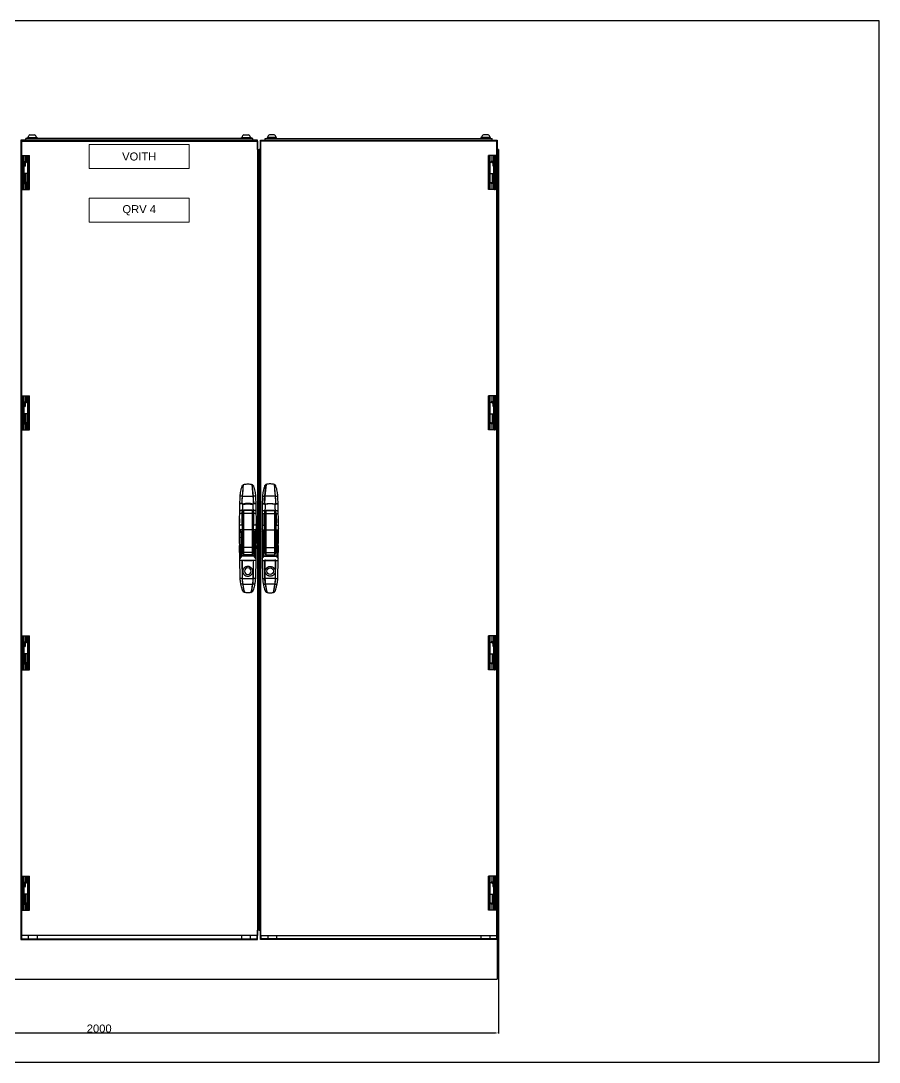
# Model space of a CAD drawing. Header units: millimetres. Extents: x 46611 to 59290, y 36233 to 38835.
# Drawn here: x 57144 to 59290, y 36233 to 38835 of the extents above; entities that cross this region are included whole.
import ezdxf

# ---------------------------------------------------------------- set-up
doc = ezdxf.new("R2010")
doc.units = ezdxf.units.MM
doc.layers.add('! NO PLOT !', color=7, linetype='Continuous', true_color=0xff75dd, plot=False)
doc.layers.add('000-PI-ORMAR', color=2, linetype='Continuous')
doc.layers.add('SI-ORMAR-Tekst', color=7, linetype='Continuous', lineweight=5)
doc.styles.get("Standard").update_dxf_attribs({"font": 'arial.ttf'})
doc.dimstyles.new('ISO-25-lb', dxfattribs={"dimtxt": 8, "dimasz": 8, "dimexe": 1.25, "dimexo": 0.625, "dimtad": 1, "dimtxsty": 'Standard', "dimcen": 5, "dimadec": 0, "dimazin": 0, "dimtfac": 1, "dimtmove": 0, "dimatfit": 3, "dimfxl": 1, "dimarcsym": 0})

# ---------------------------------------------------------------- blocks, each defined once
blk = doc.blocks.new('*U89')
at = {"layer": '000-PI-ORMAR'}
for p, q in [((-13.4, 105.2), (-10.6, 134.6)), ((-10.5, 134.6), (-10.9, 134.5)), ((10.9, 134.5), (10.5, 134.6)), ((13.4, 105.2), (10.6, 134.6)), ((-19.1, 105.2), (-13.4, 105.2)), ((13.2, 105.2), (-13.2, 105.2)), ((13.4, 105.2), (19.1, 105.2)), ((-19.7, 86.2), (-20.5, 27.7)), ((-19.7, 86.2), (-20.1, 61)), ((-19.3, 101.3), (-19.7, 86.2)), ((-19.7, 87), (-14.2, 87)), ((-19.7, 86.2), (-12.5, 86.2)), ((-14.1, 86.2), (-14.2, 87)), ((-14, 85.3), (-14.1, 86.2)), ((-12.5, 86.2), (-13.4, 60.3)), ((-11.2, 85.1), (-12.5, 86.2)), ((12.5, 86.2), (11.2, 85.1)), ((12, 85.8), (14, 85.3)), ((12.5, 86.2), (19.7, 86.2)), ((13.4, 60.3), (12.5, 86.2)), ((14, 85.3), (14.1, 86.2)), ((14.1, 86.2), (14.2, 87)), ((14.2, 87), (19.7, 87)), ((19.7, 86.2), (19.3, 101.3)), ((20.5, 27.7), (19.7, 86.2)), ((20.1, 60.6), (19.7, 86.2)), ((-20.1, 61.9), (-17.3, 61.9)), ((-20.1, 61.8), (-14.7, 61.8)), ((-20, 69.3), (-12.7, 69.3)), ((-20, 69), (-17.3, 69)), ((-17.3, 69.3), (17.3, 69.3)), ((-17.3, 61.8), (17.3, 61.8)), ((-15, 32.8), (-13.4, 60.3)), ((-13.3, -35.1), (-14.7, 61.8)), ((-12.7, 69.3), (-12.6, 69.3)), ((-12.6, 69.3), (-12.6, -39.1)), ((-10.7, 70.5), (-10.7, -41)), ((-10.7, 70.5), (10.7, 70.5)), ((10.7, 70.5), (10.7, -41)), ((12.6, 69.3), (12.6, -39.1)), ((12.6, 69.3), (12.7, 69.3)), ((12.7, 69.3), (20, 69.3)), ((14.7, 61.8), (13.3, -35.1)), ((13.4, 60.3), (15, 32.8)), ((14.7, 61.8), (20.1, 61.8)), ((17.3, 69), (20, 69)), ((17.3, 61.9), (20.1, 61.9)), ((-20.4, 35.9), (-20.5, 27.7)), ((-20.5, 32.8), (-15, 32.8)), ((-20.5, 27.7), (-20.1, -55.1)), ((15, 32.8), (20.5, 32.8)), ((20.1, -55.1), (20.5, 27.7)), ((20.5, 27.7), (20.3, 48.5)), ((-17.2, 17.8), (-20.5, 23.4)), ((-17.2, 14.2), (-20.5, 17)), ((-17.2, 2.5), (-20.5, 2.6)), ((-19.8, 21.4), (19.8, 21.4)), ((-17.2, 17.8), (-17.2, -47.4)), ((-16.2, 2.4), (-16.5, 15.5)), ((-16.5, 15.5), (-16.5, -46.1)), ((-16.4, 10.5), (-16.5, 13)), ((-16.2, 2.4), (-16.5, 2.5)), ((-16.2, -35.1), (-16.2, 2.4)), ((16.5, 15.5), (16.2, 2.4)), ((16.5, 2.5), (16.2, 2.4)), ((16.2, 2.4), (16.2, -35.1)), ((16.5, 13), (16.4, 10.5)), ((16.5, 15.5), (16.5, -46.1)), ((20.5, 23.4), (17.2, 17.8)), ((17.2, 17.8), (17.2, -47.4)), ((20.5, 17), (17.2, 14.2)), ((20.5, 2.6), (17.2, 2.5)), ((-20.5, -18.2), (-20.4, -35.1)), ((-20.5, -22.5), (20.5, -22.5)), ((-11.5, -22.7), (-11.5, -29.5)), ((20.4, -35.1), (20.5, -18.2)), ((-20.4, -35.1), (-13.3, -35.1)), ((-20.2, -44.2), (-20.1, -55.1)), ((-20.2, -44.2), (20.2, -44.2)), ((-20.2, -50.4), (-17.2, -47.4)), ((-16.5, -46.1), (-16.4, -43.8)), ((-16.4, -43.8), (16.4, -43.8)), ((-16.2, -35.1), (16.2, -35.1)), ((-10.7, -41), (10.7, -41)), ((13.3, -35.1), (20.4, -35.1)), ((16.4, -43.8), (16.5, -46.1)), ((17.2, -47.4), (20.2, -50.4)), ((20.1, -55.1), (20.2, -44.2)), ((-20.1, -55.1), (20.1, -55.1)), ((-20.1, -55.1), (-19.2, -96.1)), ((-20.1, -55.7), (-14, -55.7)), ((-14, -55.7), (-13.9, -55.1)), ((-13.4, -100.7), (-14, -55.7)), ((-13.9, -55.1), (-13.7, -54.4)), ((13.4, -100.7), (14, -55.7)), ((13.9, -55.1), (13.7, -54.4)), ((14, -55.7), (13.9, -55.1)), ((14, -55.7), (20.1, -55.7)), ((19.2, -96.1), (20.1, -55.1)), ((-19, -100.7), (-13.4, -100.7)), ((13.1, -100.7), (-13.1, -100.7)), ((13.4, -100.7), (19, -100.7)), ((-17.1, -114.8), (-12, -114.8)), ((11.7, -114.8), (-11.7, -114.8)), ((12, -114.8), (17.1, -114.8)), ((-9.7, -134.8), (-8, -135.2)), ((-7.8, -135.2), (-8, -135.2)), ((7.8, -135.2), (8, -135.2)), ((8, -135.2), (9.7, -134.8))]:
    blk.add_line(p, q, dxfattribs=at)
for points in [[(-14.4, 130.2), (-15.3, 127.2), (-16.1, 124.2), (-16.9, 121.1), (-17.5, 118), (-18.1, 114.8), (-18.5, 111.7), (-18.9, 108.5), (-19.1, 105.2)], [(-10.9, 134.5), (-11.6, 133.9), (-12.2, 133.2), (-12.8, 132.5), (-13.4, 131.8), (-13.9, 131), (-14.4, 130.2)], [(10.5, 134.6), (8.3, 135.2), (6.2, 135.5), (4, 135.8), (1.7, 136), (-0.5, 136), (-2.8, 135.9), (-4.7, 135.7), (-6.7, 135.5), (-8.6, 135.1), (-10.5, 134.6)], [(14.4, 130.2), (13.7, 131.4), (12.9, 132.5), (12.3, 133.2), (11.6, 133.9), (10.9, 134.5)], [(19.1, 105.2), (18.9, 108.4), (18.5, 111.6), (18.1, 114.7), (17.5, 117.9), (16.9, 121), (16.2, 124.1), (15.3, 127.2), (14.4, 130.2)], [(-19.1, 105.2), (-19.2, 104.3), (-19.2, 103.3), (-19.3, 102.3), (-19.3, 101.3)], [(-14.2, 87), (-14.2, 90.3), (-14.2, 93.5), (-14, 96.6), (-13.9, 99.7), (-13.6, 102.7), (-13.4, 105.2)], [(14.2, 87), (14.2, 90.3), (14.2, 93.5), (14, 96.6), (13.9, 99.7), (13.6, 102.7), (13.4, 105.2)], [(19.3, 101.3), (19.3, 102.3), (19.2, 103.3), (19.2, 104.3), (19.1, 105.2)], [(-14, 85.3), (-12.2, 85.8), (-12, 85.8)], [(-12, 85.8), (-10.3, 86.1), (-8.4, 86.4), (-6.5, 86.7), (-4.5, 86.9), (-2.5, 87), (-0.5, 87), (1.5, 87), (3.6, 86.9), (5.7, 86.8), (7.8, 86.5), (9.9, 86.2), (12, 85.8), (12, 85.8)], [(11.2, 85.1), (8.8, 85.5), (6.3, 85.8), (3.8, 86), (1.3, 86.1), (-0.8, 86.1), (-2.8, 86), (-4.9, 85.9), (-7, 85.7), (-9.1, 85.4), (-11.2, 85.1)], [(-12.7, 69.3), (-13.2, 68.4), (-13.6, 67.5), (-14, 66.6), (-14.3, 65.6), (-14.5, 64.6), (-14.6, 63.5), (-14.7, 62.5), (-14.7, 61.8)], [(-12.6, 69.3), (-12.5, 69.5), (-12.3, 69.7), (-12.2, 69.9), (-12, 70), (-11.8, 70.2), (-11.6, 70.3), (-11.4, 70.4), (-11.2, 70.4), (-11, 70.5), (-10.7, 70.5)], [(10.7, 70.5), (11, 70.5), (11.2, 70.4), (11.4, 70.4), (11.6, 70.3), (11.8, 70.2), (12, 70), (12.2, 69.9), (12.3, 69.7), (12.5, 69.5), (12.6, 69.3)], [(14.7, 61.8), (14.7, 62.9), (14.6, 63.9), (14.4, 65), (14.1, 66), (13.8, 66.9), (13.4, 67.9), (13, 68.8), (12.7, 69.3)], [(-16.5, 15.5), (-16.5, 15.9), (-16.6, 16.3), (-16.7, 16.6), (-16.8, 17), (-16.9, 17.3), (-17.1, 17.6), (-17.2, 17.8)], [(17.2, 17.8), (17, 17.5), (16.9, 17.2), (16.7, 16.8), (16.6, 16.5), (16.6, 16.1), (16.5, 15.8), (16.5, 15.5)], [(-17.2, -47.4), (-17, -47.3), (-16.9, -47.1), (-16.7, -46.9), (-16.6, -46.7), (-16.6, -46.5), (-16.5, -46.3), (-16.5, -46.1)], [(-16.4, -43.8), (-16.4, -43.1), (-16.3, -42.4), (-16.3, -41.6), (-16.3, -40.7), (-16.3, -39.9), (-16.3, -38.9), (-16.3, -38), (-16.2, -37), (-16.2, -36), (-16.2, -35.1)], [(-13.3, -35.1), (-13.2, -36.2), (-13.1, -37.2), (-12.9, -38.2), (-12.6, -39.1)], [(-12.6, -39.1), (-12.4, -39.6), (-12.1, -40.1), (-12, -40.4), (-11.8, -40.6), (-11.5, -40.7), (-11.3, -40.9), (-11, -40.9), (-10.8, -41), (-10.7, -41)], [(10.7, -41), (11, -40.9), (11.2, -40.9), (11.4, -40.8), (11.6, -40.7), (11.8, -40.5), (12, -40.3), (12.3, -39.8), (12.6, -39.3), (12.6, -39.1)], [(12.6, -39.1), (12.9, -38.1), (13.1, -37.1), (13.2, -36), (13.3, -35.1)], [(16.2, -35.1), (16.2, -36.1), (16.2, -37.1), (16.3, -38.1), (16.3, -39), (16.3, -39.9), (16.3, -40.8), (16.3, -41.7), (16.3, -42.5), (16.4, -43.2), (16.4, -43.8)], [(16.5, -46.1), (16.5, -46.3), (16.6, -46.5), (16.7, -46.8), (16.8, -47), (16.9, -47.1), (17.1, -47.3), (17.2, -47.4)], [(-9.6, -55.1), (-9.9, -55), (-11.8, -54.7), (-13.7, -54.4)], [(8.9, -73.9), (9.6, -74.6), (10.3, -75.5), (10.9, -76.3), (11.4, -77.3), (11.9, -78.2), (12.2, -79.2), (12.5, -80.2), (12.6, -81.3), (12.7, -82.3), (12.6, -83.3), (12.5, -84.2), (12.3, -85.2), (12.1, -86.1), (11.7, -87), (11.3, -87.9), (10.9, -88.7), (10.3, -89.5), (9.7, -90.3), (9, -91), (8.3, -91.6), (7.5, -92.2), (6.6, -92.8), (5.7, -93.3), (4.8, -93.7), (3.7, -94), (2.7, -94.3), (1.6, -94.5), (0.5, -94.5), (-0.6, -94.5), (-1.7, -94.4), (-2.8, -94.3), (-3.8, -94), (-4.9, -93.6), (-5.9, -93.2), (-6.9, -92.6), (-7.8, -92), (-8.6, -91.3), (-9.4, -90.6), (-10.1, -89.7), (-10.8, -88.9), (-11.3, -88), (-11.7, -87), (-12.1, -86.1), (-12.4, -85.1), (-12.6, -84.1), (-12.7, -83.1), (-12.7, -82.1), (-12.6, -81.2), (-12.5, -80.2), (-12.2, -79.3), (-11.9, -78.4), (-11.6, -77.5), (-11.1, -76.7), (-10.6, -75.9), (-10, -75.1), (-9.4, -74.3), (-8.6, -73.6), (-7.8, -73), (-7, -72.4), (-6.1, -71.9), (-5.1, -71.4), (-4.1, -71), (-3.1, -70.7), (-2, -70.5), (-0.9, -70.4), (0.1, -70.4), (1.2, -70.4), (2.3, -70.6), (3.3, -70.8), (4.4, -71.1), (5.4, -71.5), (6.3, -72), (7.2, -72.5), (8.1, -73.2), (8.9, -73.9)], [(9.6, -55.1), (7.8, -55.3), (5.8, -55.5), (3.8, -55.6), (1.7, -55.7), (-0.4, -55.7), (-2.4, -55.6), (-4.3, -55.6), (-6.2, -55.4), (-8.1, -55.2), (-9.6, -55.1)], [(13.7, -54.4), (11.7, -54.8), (9.8, -55), (9.6, -55.1)], [(-19.2, -96.1), (-19.1, -98.4), (-19, -100.7)], [(-19, -100.7), (-18.8, -102.4), (-18.7, -104.2), (-18.5, -105.9), (-18.3, -107.6), (-18.1, -109.2), (-17.8, -110.9), (-17.6, -111.9), (-17.5, -112.9), (-17.3, -113.9), (-17.1, -114.8)], [(-12, -114.8), (-12.4, -112.5), (-12.7, -110.1), (-13, -107.5), (-13.2, -104.8), (-13.4, -102.1), (-13.4, -100.7)], [(12, -114.8), (12.4, -112.5), (12.7, -110.1), (13, -107.5), (13.2, -104.8), (13.4, -102.1), (13.4, -100.7)], [(17.1, -114.8), (17.4, -113.4), (17.6, -111.9), (17.9, -110.4), (18.1, -108.7), (18.4, -107), (18.6, -105.3), (18.7, -104.2), (18.8, -103), (18.9, -101.8), (19, -100.7)], [(19, -100.7), (19.1, -98.4), (19.2, -96.1)], [(-17.1, -114.8), (-16.5, -117.9), (-15.7, -120.9), (-14.9, -123.8), (-14.1, -126.7), (-13.1, -129.6), (-12.1, -132.3)], [(-8, -135.2), (-10.5, -123.5), (-12, -114.8)], [(8, -135.2), (10.5, -123.5), (12, -114.8)], [(12.1, -132.3), (13.1, -129.6), (14.1, -126.8), (14.9, -123.9), (15.7, -120.9), (16.5, -117.9), (17.1, -114.8)], [(-12.1, -132.3), (-11.6, -133), (-11, -133.6), (-10.4, -134.2), (-9.7, -134.8)], [(-7.8, -135.2), (-5.9, -135.6), (-4.1, -135.8), (-2.2, -135.9), (-0.2, -136), (1.7, -136), (3.7, -135.8), (5.8, -135.6), (7.8, -135.2)], [(9.7, -134.8), (10.4, -134.2), (11, -133.6), (11.6, -133), (12.1, -132.3)]]:
    blk.add_lwpolyline(points, dxfattribs=at)
blk.add_circle((0, -82.1), 8.15, dxfattribs=at)
for centre, major_axis, ratio, start_param, end_param in [((73, -135.2), (0, 546.8), 0.175521, 1.054802, 1.115623), ((-73, -135.2), (0, 546.8), 0.175521, -1.115623, -1.054802), ((-7.5, 87.2), (0, 37), 0.175521, 1.061397, 1.596486), ((7.5, 87.2), (0, 37), 0.175521, 4.6867, 5.221788), ((-7.5, 87.2), (0, 37), 0.175521, -4.6867, -4.66155), ((7.5, 87.2), (0, 37), 0.175521, 4.66155, 4.6867), ((-19.5, 12.8), (-3, 0), 0.71325, 3.261467, 3.839724), ((-19.5, 2.5), (-3, 0), 0.017452, 3.261467, 3.839724), ((19.5, 12.8), (-3, 0), 0.71325, 5.585054, 6.163311), ((19.5, 2.5), (-3, 0), 0.017452, -0.698132, -0.119874), ((137.5, -39.6), (0, 669.9), 0.225671, -4.689366, -4.621155), ((-137.5, -39.6), (0, 669.9), 0.225671, 4.621155, 4.689366), ((-5.9, -95.4), (0, 32.4), 0.225671, 1.735147, 2.215471), ((5.9, -95.4), (0, 32.4), 0.225671, 4.067714, 4.548039), ((21.2, -9.1), (0, 180.2), 0.225671, -4.085045, -3.936826), ((-21.2, -9.1), (0, 180.2), 0.225671, 3.936826, 4.085045)]:
    blk.add_ellipse(centre, major_axis=major_axis, ratio=ratio, start_param=start_param, end_param=end_param, dxfattribs=at)
blk = doc.blocks.new('A$C34f25ed7')
at = {"layer": '000-PI-ORMAR'}
blk.add_blockref('*U89', (-4, -1008.4), dxfattribs=at)
blk = doc.blocks.new('*D198')
at = {"color": 0, "linetype": 'Continuous', "lineweight": -2, "ltscale": 0.25, "transparency": 16777216}
for p, q in [((56341.5, 36562.4), (56341.5, 36305.2)), ((58338.5, 36562.4), (58338.5, 36305.2)), ((56349.5, 36306.4), (58330.5, 36306.4))]:
    blk.add_line(p, q, dxfattribs=at)
at = {"color": 0, "ltscale": 0.25, "transparency": 16777216}
for points in [[(56349.5, 36307.8), (56349.5, 36305.1), (56341.5, 36306.4)], [(58330.5, 36307.8), (58330.5, 36305.1), (58338.5, 36306.4)]]:
    blk.add_solid(points, dxfattribs=at)
at = {"layer": 'Defpoints', "color": 0, "ltscale": 0.25, "transparency": 16777216}
for p in [(56341.5, 36563), (58338.5, 36563), (58338.5, 36306.4)]:
    blk.add_point(p, dxfattribs=at)
at = {"color": 0, "ltscale": 0.25, "transparency": 16777216, "insert": (57340, 36317.3), "char_height": 20, "attachment_point": 5}
blk.add_mtext('2000', dxfattribs=at)

msp = doc.modelspace()

# ---------------------------------------------------------------- linework, layer by layer
at = {"layer": '! NO PLOT !'}
for p, q in [((57146.577, 38483.528), (57146.577, 38498.528)), ((57146.577, 38498.528), (57166.019, 38498.528)), ((57146.577, 38483.528), (57159.341, 38483.528)), ((57147.027, 38481.028), (57147.027, 38483.528)), ((57157.227, 38481.028), (57147.027, 38481.028)), ((57148.42, 38485.028), (57152.655, 38485.028)), ((57148.42, 38427.028), (57148.42, 38485.028)), ((57148.502, 38490.028), (57148.502, 38496.528)), ((57149.149, 38496.528), (57148.502, 38496.528)), ((57148.502, 38490.028), (57152.655, 38490.028)), ((57148.855, 38427.028), (57148.855, 38485.028)), ((57149.144, 38422.028), (57149.144, 38490.028)), ((57149.149, 38415.528), (57149.149, 38496.528)), ((57149.177, 38473.539), (57149.177, 38481.028)), ((57149.573, 38427.028), (57149.573, 38485.028)), ((57151.908, 38413.528), (57151.908, 38498.528)), ((57152.127, 38483.528), (57152.127, 38498.528)), ((57152.655, 38413.528), (57152.655, 38498.528)), ((57155.077, 38481.028), (57155.077, 38473.539)), ((57156.763, 38483.528), (57156.763, 38498.528)), ((57157.227, 38483.528), (57157.227, 38481.028)), ((57157.677, 38498.528), (57157.677, 38483.528)), ((57159.341, 38481.528), (57159.341, 38483.528)), ((57159.341, 38481.528), (57164.265, 38481.528)), ((57161.439, 38481.528), (57161.439, 38498.528)), ((57161.803, 38430.528), (57161.803, 38481.528)), ((57163.331, 38413.528), (57163.331, 38498.528)), ((57163.536, 38481.528), (57163.536, 38498.528)), ((57164.265, 38430.528), (57164.265, 38481.528)), ((57166.019, 38413.528), (57166.019, 38498.528)), ((58313.044, 38413.528), (58313.044, 38498.528)), ((58332.487, 38498.528), (58313.044, 38498.528)), ((58314.799, 38430.528), (58314.799, 38481.528)), ((58319.723, 38481.528), (58314.799, 38481.528)), ((58315.527, 38481.528), (58315.527, 38498.528)), ((58315.732, 38413.528), (58315.732, 38498.528)), ((58317.261, 38430.528), (58317.261, 38481.528)), ((58317.625, 38481.528), (58317.625, 38498.528)), ((58332.487, 38483.528), (58319.723, 38483.528)), ((58319.723, 38481.528), (58319.723, 38483.528)), ((58321.387, 38498.528), (58321.387, 38483.528)), ((58321.837, 38483.528), (58321.837, 38481.028)), ((58321.837, 38481.028), (58332.037, 38481.028)), ((58322.3, 38483.528), (58322.3, 38498.528)), ((58323.987, 38481.028), (58323.987, 38473.539)), ((58326.408, 38413.528), (58326.408, 38498.528)), ((58330.562, 38490.028), (58326.408, 38490.028)), ((58330.643, 38485.028), (58326.408, 38485.028)), ((58326.937, 38483.528), (58326.937, 38498.528)), ((58327.155, 38413.528), (58327.155, 38498.528)), ((58329.49, 38427.028), (58329.49, 38485.028)), ((58329.887, 38473.539), (58329.887, 38481.028)), ((58329.915, 38496.528), (58330.562, 38496.528)), ((58329.915, 38415.528), (58329.915, 38496.528)), ((58329.919, 38422.028), (58329.919, 38490.028)), ((58330.209, 38427.028), (58330.209, 38485.028)), ((58330.562, 38490.028), (58330.562, 38496.528)), ((58330.643, 38427.028), (58330.643, 38485.028)), ((58332.037, 38481.028), (58332.037, 38483.528)), ((58332.487, 38483.528), (58332.487, 38498.528)), ((57155.077, 38473.539), (57149.177, 38473.539)), ((57150.627, 38471.028), (57149.177, 38473.539)), ((57153.627, 38471.028), (57150.627, 38471.028)), ((57155.077, 38473.539), (57153.627, 38471.028)), ((58323.987, 38473.539), (58329.887, 38473.539)), ((58323.987, 38473.539), (58325.437, 38471.028)), ((58325.437, 38471.028), (58328.437, 38471.028)), ((58328.437, 38471.028), (58329.887, 38473.539)), ((57162.82, 38453.528), (57146.02, 38453.528)), ((57162.82, 38431.028), (57146.02, 38431.028)), ((57146.222, 38453.528), (57146.222, 38431.028)), ((57146.577, 38413.528), (57146.577, 38428.528)), ((57146.577, 38428.528), (57159.341, 38428.528)), ((57146.977, 38453.528), (57146.977, 38431.028)), ((57147.027, 38428.528), (57147.027, 38431.028)), ((57147.98, 38431.028), (57147.98, 38453.528)), ((57148.101, 38453.528), (57148.101, 38431.028)), ((57148.857, 38453.528), (57148.857, 38431.028)), ((57149.177, 38438.516), (57150.627, 38441.028)), ((57149.177, 38431.028), (57149.177, 38438.516)), ((57155.077, 38438.516), (57149.177, 38438.516)), ((57149.98, 38453.528), (57149.98, 38431.028)), ((57150.341, 38453.528), (57150.341, 38431.028)), ((57153.627, 38441.028), (57150.627, 38441.028)), ((57150.698, 38453.528), (57150.698, 38431.028)), ((57152.127, 38413.528), (57152.127, 38428.528)), ((57152.841, 38453.528), (57152.841, 38431.028)), ((57153.198, 38453.528), (57153.198, 38431.028)), ((57153.627, 38441.028), (57155.077, 38438.516)), ((57154.87, 38453.528), (57154.87, 38431.028)), ((57155.077, 38438.516), (57155.077, 38431.028)), ((57156.763, 38413.528), (57156.763, 38428.528)), ((57156.87, 38453.528), (57156.87, 38431.028)), ((57157.227, 38431.028), (57157.227, 38428.528)), ((57157.677, 38428.528), (57157.677, 38413.528)), ((57159.341, 38428.528), (57159.341, 38430.528)), ((57159.341, 38430.528), (57164.265, 38430.528)), ((57161.439, 38413.528), (57161.439, 38430.528)), ((57162.82, 38453.528), (57162.82, 38431.028)), ((57163.536, 38413.528), (57163.536, 38430.528)), ((58319.723, 38430.528), (58314.799, 38430.528)), ((58315.527, 38413.528), (58315.527, 38430.528)), ((58316.244, 38453.528), (58333.044, 38453.528)), ((58316.244, 38453.528), (58316.244, 38431.028)), ((58316.244, 38431.028), (58333.044, 38431.028)), ((58317.625, 38413.528), (58317.625, 38430.528)), ((58319.723, 38428.528), (58319.723, 38430.528)), ((58332.487, 38428.528), (58319.723, 38428.528)), ((58321.387, 38428.528), (58321.387, 38413.528)), ((58321.837, 38431.028), (58321.837, 38428.528)), ((58322.194, 38453.528), (58322.194, 38431.028)), ((58322.3, 38413.528), (58322.3, 38428.528)), ((58325.437, 38441.028), (58323.987, 38438.516)), ((58323.987, 38438.516), (58323.987, 38431.028)), ((58323.987, 38438.516), (58329.887, 38438.516)), ((58324.194, 38453.528), (58324.194, 38431.028)), ((58325.437, 38441.028), (58328.437, 38441.028)), ((58325.865, 38453.528), (58325.865, 38431.028)), ((58326.223, 38453.528), (58326.223, 38431.028)), ((58326.937, 38413.528), (58326.937, 38428.528)), ((58328.365, 38453.528), (58328.365, 38431.028)), ((58329.887, 38438.516), (58328.437, 38441.028)), ((58328.722, 38453.528), (58328.722, 38431.028)), ((58329.083, 38453.528), (58329.083, 38431.028)), ((58329.887, 38431.028), (58329.887, 38438.516)), ((58330.207, 38453.528), (58330.207, 38431.028)), ((58330.963, 38453.528), (58330.963, 38431.028)), ((58331.083, 38431.028), (58331.083, 38453.528)), ((58332.037, 38428.528), (58332.037, 38431.028)), ((58332.086, 38453.528), (58332.086, 38431.028)), ((58332.487, 38413.528), (58332.487, 38428.528)), ((58332.842, 38453.528), (58332.842, 38431.028)), ((57146.577, 38413.528), (57166.019, 38413.528)), ((57148.42, 38427.028), (57152.655, 38427.028)), ((57148.502, 38422.028), (57152.655, 38422.028)), ((57148.502, 38415.528), (57148.502, 38422.028)), ((57149.149, 38415.528), (57148.502, 38415.528)), ((58332.487, 38413.528), (58313.044, 38413.528)), ((58330.643, 38427.028), (58326.408, 38427.028)), ((58330.562, 38422.028), (58326.408, 38422.028)), ((58329.915, 38415.528), (58330.562, 38415.528)), ((58330.562, 38415.528), (58330.562, 38422.028)), ((57146.577, 37883.528), (57146.577, 37898.528)), ((57146.577, 37898.528), (57166.019, 37898.528)), ((57146.577, 37883.528), (57159.341, 37883.528)), ((57147.027, 37881.028), (57147.027, 37883.528)), ((57148.42, 37885.028), (57152.655, 37885.028)), ((57148.42, 37827.028), (57148.42, 37885.028)), ((57148.502, 37890.028), (57148.502, 37896.528)), ((57149.149, 37896.528), (57148.502, 37896.528)), ((57148.502, 37890.028), (57152.655, 37890.028)), ((57148.855, 37827.028), (57148.855, 37885.028)), ((57149.144, 37822.028), (57149.144, 37890.028)), ((57149.149, 37815.528), (57149.149, 37896.528)), ((57149.573, 37827.028), (57149.573, 37885.028)), ((57151.908, 37813.528), (57151.908, 37898.528)), ((57152.127, 37883.528), (57152.127, 37898.528)), ((57152.655, 37813.528), (57152.655, 37898.528)), ((57156.763, 37883.528), (57156.763, 37898.528)), ((57157.227, 37883.528), (57157.227, 37881.028)), ((57157.677, 37898.528), (57157.677, 37883.528)), ((57159.341, 37881.528), (57159.341, 37883.528)), ((57161.439, 37881.528), (57161.439, 37898.528)), ((57163.331, 37813.528), (57163.331, 37898.528)), ((57163.536, 37881.528), (57163.536, 37898.528)), ((57166.019, 37813.528), (57166.019, 37898.528)), ((58313.044, 37813.528), (58313.044, 37898.528)), ((58332.487, 37898.528), (58313.044, 37898.528)), ((58315.527, 37881.528), (58315.527, 37898.528)), ((58315.732, 37813.528), (58315.732, 37898.528)), ((58317.625, 37881.528), (58317.625, 37898.528)), ((58332.487, 37883.528), (58319.723, 37883.528)), ((58319.723, 37881.528), (58319.723, 37883.528)), ((58321.387, 37898.528), (58321.387, 37883.528)), ((58321.837, 37883.528), (58321.837, 37881.028)), ((58322.3, 37883.528), (58322.3, 37898.528)), ((58326.408, 37813.528), (58326.408, 37898.528)), ((58330.562, 37890.028), (58326.408, 37890.028)), ((58330.643, 37885.028), (58326.408, 37885.028)), ((58326.937, 37883.528), (58326.937, 37898.528)), ((58327.155, 37813.528), (58327.155, 37898.528)), ((58329.49, 37827.028), (58329.49, 37885.028)), ((58329.915, 37896.528), (58330.562, 37896.528)), ((58329.915, 37815.528), (58329.915, 37896.528)), ((58329.919, 37822.028), (58329.919, 37890.028)), ((58330.209, 37827.028), (58330.209, 37885.028)), ((58330.562, 37890.028), (58330.562, 37896.528)), ((58330.643, 37827.028), (58330.643, 37885.028)), ((58332.037, 37881.028), (58332.037, 37883.528)), ((58332.487, 37883.528), (58332.487, 37898.528)), ((57157.227, 37881.028), (57147.027, 37881.028)), ((57149.177, 37873.539), (57149.177, 37881.028)), ((57155.077, 37873.539), (57149.177, 37873.539)), ((57150.627, 37871.028), (57149.177, 37873.539)), ((57153.627, 37871.028), (57150.627, 37871.028)), ((57155.077, 37873.539), (57153.627, 37871.028)), ((57155.077, 37881.028), (57155.077, 37873.539)), ((57159.341, 37881.528), (57164.265, 37881.528)), ((57161.803, 37830.528), (57161.803, 37881.528)), ((57164.265, 37830.528), (57164.265, 37881.528)), ((58314.799, 37830.528), (58314.799, 37881.528)), ((58319.723, 37881.528), (58314.799, 37881.528)), ((58317.261, 37830.528), (58317.261, 37881.528)), ((58321.837, 37881.028), (58332.037, 37881.028)), ((58323.987, 37881.028), (58323.987, 37873.539)), ((58323.987, 37873.539), (58329.887, 37873.539)), ((58323.987, 37873.539), (58325.437, 37871.028)), ((58325.437, 37871.028), (58328.437, 37871.028)), ((58328.437, 37871.028), (58329.887, 37873.539)), ((58329.887, 37873.539), (58329.887, 37881.028)), ((57162.82, 37853.528), (57146.02, 37853.528)), ((57162.82, 37831.028), (57146.02, 37831.028)), ((57146.222, 37853.528), (57146.222, 37831.028)), ((57146.977, 37853.528), (57146.977, 37831.028)), ((57147.027, 37828.528), (57147.027, 37831.028)), ((57147.98, 37831.028), (57147.98, 37853.528)), ((57148.101, 37853.528), (57148.101, 37831.028)), ((57148.857, 37853.528), (57148.857, 37831.028)), ((57149.177, 37838.516), (57150.627, 37841.028)), ((57149.177, 37831.028), (57149.177, 37838.516)), ((57155.077, 37838.516), (57149.177, 37838.516)), ((57149.98, 37853.528), (57149.98, 37831.028)), ((57150.341, 37853.528), (57150.341, 37831.028)), ((57153.627, 37841.028), (57150.627, 37841.028)), ((57150.698, 37853.528), (57150.698, 37831.028)), ((57152.841, 37853.528), (57152.841, 37831.028)), ((57153.198, 37853.528), (57153.198, 37831.028)), ((57153.627, 37841.028), (57155.077, 37838.516)), ((57154.87, 37853.528), (57154.87, 37831.028)), ((57155.077, 37838.516), (57155.077, 37831.028)), ((57156.87, 37853.528), (57156.87, 37831.028)), ((57157.227, 37831.028), (57157.227, 37828.528)), ((57159.341, 37828.528), (57159.341, 37830.528)), ((57159.341, 37830.528), (57164.265, 37830.528)), ((57161.439, 37813.528), (57161.439, 37830.528)), ((57162.82, 37853.528), (57162.82, 37831.028)), ((57163.536, 37813.528), (57163.536, 37830.528)), ((58319.723, 37830.528), (58314.799, 37830.528)), ((58315.527, 37813.528), (58315.527, 37830.528)), ((58316.244, 37853.528), (58316.244, 37831.028)), ((58316.244, 37853.528), (58333.044, 37853.528)), ((58316.244, 37831.028), (58333.044, 37831.028)), ((58317.625, 37813.528), (58317.625, 37830.528)), ((58319.723, 37828.528), (58319.723, 37830.528)), ((58321.837, 37831.028), (58321.837, 37828.528)), ((58322.194, 37853.528), (58322.194, 37831.028)), ((58325.437, 37841.028), (58323.987, 37838.516)), ((58323.987, 37838.516), (58323.987, 37831.028)), ((58323.987, 37838.516), (58329.887, 37838.516)), ((58324.194, 37853.528), (58324.194, 37831.028)), ((58325.437, 37841.028), (58328.437, 37841.028)), ((58325.865, 37853.528), (58325.865, 37831.028)), ((58326.223, 37853.528), (58326.223, 37831.028)), ((58328.365, 37853.528), (58328.365, 37831.028)), ((58329.887, 37838.516), (58328.437, 37841.028)), ((58328.722, 37853.528), (58328.722, 37831.028)), ((58329.083, 37853.528), (58329.083, 37831.028)), ((58329.887, 37831.028), (58329.887, 37838.516)), ((58330.207, 37853.528), (58330.207, 37831.028)), ((58330.963, 37853.528), (58330.963, 37831.028)), ((58331.083, 37831.028), (58331.083, 37853.528)), ((58332.037, 37828.528), (58332.037, 37831.028)), ((58332.086, 37853.528), (58332.086, 37831.028)), ((58332.842, 37853.528), (58332.842, 37831.028)), ((57146.577, 37813.528), (57146.577, 37828.528)), ((57146.577, 37828.528), (57159.341, 37828.528)), ((57146.577, 37813.528), (57166.019, 37813.528)), ((57148.42, 37827.028), (57152.655, 37827.028)), ((57148.502, 37822.028), (57152.655, 37822.028)), ((57148.502, 37815.528), (57148.502, 37822.028)), ((57149.149, 37815.528), (57148.502, 37815.528)), ((57152.127, 37813.528), (57152.127, 37828.528)), ((57156.763, 37813.528), (57156.763, 37828.528)), ((57157.677, 37828.528), (57157.677, 37813.528)), ((58332.487, 37813.528), (58313.044, 37813.528)), ((58332.487, 37828.528), (58319.723, 37828.528)), ((58321.387, 37828.528), (58321.387, 37813.528)), ((58322.3, 37813.528), (58322.3, 37828.528)), ((58330.643, 37827.028), (58326.408, 37827.028)), ((58330.562, 37822.028), (58326.408, 37822.028)), ((58326.937, 37813.528), (58326.937, 37828.528)), ((58329.915, 37815.528), (58330.562, 37815.528)), ((58330.562, 37815.528), (58330.562, 37822.028)), ((58332.487, 37813.528), (58332.487, 37828.528)), ((57146.577, 37283.528), (57146.577, 37298.528)), ((57146.577, 37298.528), (57166.019, 37298.528)), ((57146.577, 37283.528), (57159.341, 37283.528)), ((57147.027, 37281.028), (57147.027, 37283.528)), ((57148.42, 37285.028), (57152.655, 37285.028)), ((57148.42, 37227.028), (57148.42, 37285.028)), ((57148.502, 37290.028), (57148.502, 37296.528)), ((57149.149, 37296.528), (57148.502, 37296.528)), ((57148.502, 37290.028), (57152.655, 37290.028)), ((57148.855, 37227.028), (57148.855, 37285.028)), ((57149.144, 37222.028), (57149.144, 37290.028)), ((57149.149, 37215.528), (57149.149, 37296.528)), ((57149.573, 37227.028), (57149.573, 37285.028)), ((57151.908, 37213.528), (57151.908, 37298.528)), ((57152.127, 37283.528), (57152.127, 37298.528)), ((57152.655, 37213.528), (57152.655, 37298.528)), ((57156.763, 37283.528), (57156.763, 37298.528)), ((57157.227, 37283.528), (57157.227, 37281.028)), ((57157.677, 37298.528), (57157.677, 37283.528)), ((57159.341, 37281.528), (57159.341, 37283.528)), ((57161.439, 37281.528), (57161.439, 37298.528)), ((57163.331, 37213.528), (57163.331, 37298.528)), ((57163.536, 37281.528), (57163.536, 37298.528)), ((57166.019, 37213.528), (57166.019, 37298.528)), ((58313.044, 37213.528), (58313.044, 37298.528)), ((58332.487, 37298.528), (58313.044, 37298.528)), ((58315.527, 37281.528), (58315.527, 37298.528)), ((58315.732, 37213.528), (58315.732, 37298.528)), ((58317.625, 37281.528), (58317.625, 37298.528)), ((58332.487, 37283.528), (58319.723, 37283.528)), ((58319.723, 37281.528), (58319.723, 37283.528)), ((58321.387, 37298.528), (58321.387, 37283.528)), ((58321.837, 37283.528), (58321.837, 37281.028)), ((58322.3, 37283.528), (58322.3, 37298.528)), ((58326.408, 37213.528), (58326.408, 37298.528)), ((58330.562, 37290.028), (58326.408, 37290.028)), ((58330.643, 37285.028), (58326.408, 37285.028)), ((58326.937, 37283.528), (58326.937, 37298.528)), ((58327.155, 37213.528), (58327.155, 37298.528)), ((58329.49, 37227.028), (58329.49, 37285.028)), ((58329.915, 37296.528), (58330.562, 37296.528)), ((58329.915, 37215.528), (58329.915, 37296.528)), ((58329.919, 37222.028), (58329.919, 37290.028)), ((58330.209, 37227.028), (58330.209, 37285.028)), ((58330.562, 37290.028), (58330.562, 37296.528)), ((58330.643, 37227.028), (58330.643, 37285.028)), ((58332.037, 37281.028), (58332.037, 37283.528)), ((58332.487, 37283.528), (58332.487, 37298.528)), ((57157.227, 37281.028), (57147.027, 37281.028)), ((57149.177, 37273.539), (57149.177, 37281.028)), ((57150.627, 37271.028), (57149.177, 37273.539)), ((57155.077, 37273.539), (57149.177, 37273.539)), ((57153.627, 37271.028), (57150.627, 37271.028)), ((57155.077, 37273.539), (57153.627, 37271.028)), ((57155.077, 37281.028), (57155.077, 37273.539)), ((57159.341, 37281.528), (57164.265, 37281.528)), ((57161.803, 37230.528), (57161.803, 37281.528)), ((57164.265, 37230.528), (57164.265, 37281.528)), ((58314.799, 37230.528), (58314.799, 37281.528)), ((58319.723, 37281.528), (58314.799, 37281.528)), ((58317.261, 37230.528), (58317.261, 37281.528)), ((58321.837, 37281.028), (58332.037, 37281.028)), ((58323.987, 37281.028), (58323.987, 37273.539)), ((58323.987, 37273.539), (58325.437, 37271.028)), ((58323.987, 37273.539), (58329.887, 37273.539)), ((58325.437, 37271.028), (58328.437, 37271.028)), ((58328.437, 37271.028), (58329.887, 37273.539)), ((58329.887, 37273.539), (58329.887, 37281.028)), ((57162.82, 37253.528), (57146.02, 37253.528)), ((57146.222, 37253.528), (57146.222, 37231.028)), ((57146.977, 37253.528), (57146.977, 37231.028)), ((57147.98, 37231.028), (57147.98, 37253.528)), ((57148.101, 37253.528), (57148.101, 37231.028)), ((57148.857, 37253.528), (57148.857, 37231.028)), ((57149.177, 37238.516), (57150.627, 37241.028)), ((57149.177, 37231.028), (57149.177, 37238.516)), ((57155.077, 37238.516), (57149.177, 37238.516)), ((57149.98, 37253.528), (57149.98, 37231.028)), ((57150.341, 37253.528), (57150.341, 37231.028)), ((57153.627, 37241.028), (57150.627, 37241.028)), ((57150.698, 37253.528), (57150.698, 37231.028)), ((57152.841, 37253.528), (57152.841, 37231.028)), ((57153.198, 37253.528), (57153.198, 37231.028)), ((57153.627, 37241.028), (57155.077, 37238.516)), ((57154.87, 37253.528), (57154.87, 37231.028)), ((57155.077, 37238.516), (57155.077, 37231.028)), ((57156.87, 37253.528), (57156.87, 37231.028)), ((57162.82, 37253.528), (57162.82, 37231.028)), ((58316.244, 37253.528), (58316.244, 37231.028)), ((58316.244, 37253.528), (58333.044, 37253.528)), ((58322.194, 37253.528), (58322.194, 37231.028)), ((58325.437, 37241.028), (58323.987, 37238.516)), ((58323.987, 37238.516), (58323.987, 37231.028)), ((58323.987, 37238.516), (58329.887, 37238.516)), ((58324.194, 37253.528), (58324.194, 37231.028)), ((58325.437, 37241.028), (58328.437, 37241.028)), ((58325.865, 37253.528), (58325.865, 37231.028)), ((58326.223, 37253.528), (58326.223, 37231.028)), ((58328.365, 37253.528), (58328.365, 37231.028)), ((58329.887, 37238.516), (58328.437, 37241.028)), ((58328.722, 37253.528), (58328.722, 37231.028)), ((58329.083, 37253.528), (58329.083, 37231.028)), ((58329.887, 37231.028), (58329.887, 37238.516)), ((58330.207, 37253.528), (58330.207, 37231.028)), ((58330.963, 37253.528), (58330.963, 37231.028)), ((58331.083, 37231.028), (58331.083, 37253.528)), ((58332.086, 37253.528), (58332.086, 37231.028)), ((58332.842, 37253.528), (58332.842, 37231.028)), ((57162.82, 37231.028), (57146.02, 37231.028)), ((57146.577, 37213.528), (57146.577, 37228.528)), ((57146.577, 37228.528), (57159.341, 37228.528)), ((57146.577, 37213.528), (57166.019, 37213.528)), ((57147.027, 37228.528), (57147.027, 37231.028)), ((57148.42, 37227.028), (57152.655, 37227.028)), ((57148.502, 37222.028), (57152.655, 37222.028)), ((57148.502, 37215.528), (57148.502, 37222.028)), ((57149.149, 37215.528), (57148.502, 37215.528)), ((57152.127, 37213.528), (57152.127, 37228.528)), ((57156.763, 37213.528), (57156.763, 37228.528)), ((57157.227, 37231.028), (57157.227, 37228.528)), ((57157.677, 37228.528), (57157.677, 37213.528)), ((57159.341, 37228.528), (57159.341, 37230.528)), ((57159.341, 37230.528), (57164.265, 37230.528)), ((57161.439, 37213.528), (57161.439, 37230.528)), ((57163.536, 37213.528), (57163.536, 37230.528)), ((58332.487, 37213.528), (58313.044, 37213.528)), ((58319.723, 37230.528), (58314.799, 37230.528)), ((58315.527, 37213.528), (58315.527, 37230.528)), ((58316.244, 37231.028), (58333.044, 37231.028)), ((58317.625, 37213.528), (58317.625, 37230.528)), ((58319.723, 37228.528), (58319.723, 37230.528)), ((58332.487, 37228.528), (58319.723, 37228.528)), ((58321.387, 37228.528), (58321.387, 37213.528)), ((58321.837, 37231.028), (58321.837, 37228.528)), ((58322.3, 37213.528), (58322.3, 37228.528)), ((58330.643, 37227.028), (58326.408, 37227.028)), ((58330.562, 37222.028), (58326.408, 37222.028)), ((58326.937, 37213.528), (58326.937, 37228.528)), ((58329.915, 37215.528), (58330.562, 37215.528)), ((58330.562, 37215.528), (58330.562, 37222.028)), ((58332.037, 37228.528), (58332.037, 37231.028)), ((58332.487, 37213.528), (58332.487, 37228.528)), ((57146.577, 36683.528), (57146.577, 36698.528)), ((57146.577, 36698.528), (57166.019, 36698.528)), ((57148.502, 36690.028), (57148.502, 36696.528)), ((57149.149, 36696.528), (57148.502, 36696.528)), ((57148.502, 36690.028), (57152.655, 36690.028)), ((57149.144, 36622.028), (57149.144, 36690.028)), ((57149.149, 36615.528), (57149.149, 36696.528)), ((57151.908, 36613.528), (57151.908, 36698.528)), ((57152.127, 36683.528), (57152.127, 36698.528)), ((57152.655, 36613.528), (57152.655, 36698.528)), ((57156.763, 36683.528), (57156.763, 36698.528)), ((57157.677, 36698.528), (57157.677, 36683.528)), ((57161.439, 36681.528), (57161.439, 36698.528)), ((57163.331, 36613.528), (57163.331, 36698.528)), ((57163.536, 36681.528), (57163.536, 36698.528)), ((57166.019, 36613.528), (57166.019, 36698.528)), ((58313.044, 36613.528), (58313.044, 36698.528)), ((58332.487, 36698.528), (58313.044, 36698.528)), ((58315.527, 36681.528), (58315.527, 36698.528)), ((58315.732, 36613.528), (58315.732, 36698.528)), ((58317.625, 36681.528), (58317.625, 36698.528)), ((58321.387, 36698.528), (58321.387, 36683.528)), ((58322.3, 36683.528), (58322.3, 36698.528)), ((58326.408, 36613.528), (58326.408, 36698.528)), ((58330.562, 36690.028), (58326.408, 36690.028)), ((58326.937, 36683.528), (58326.937, 36698.528)), ((58327.155, 36613.528), (58327.155, 36698.528)), ((58329.915, 36696.528), (58330.562, 36696.528)), ((58329.915, 36615.528), (58329.915, 36696.528)), ((58329.919, 36622.028), (58329.919, 36690.028)), ((58330.562, 36690.028), (58330.562, 36696.528)), ((58332.487, 36683.528), (58332.487, 36698.528)), ((57146.577, 36683.528), (57159.341, 36683.528)), ((57147.027, 36681.028), (57147.027, 36683.528)), ((57157.227, 36681.028), (57147.027, 36681.028)), ((57148.42, 36685.028), (57152.655, 36685.028)), ((57148.42, 36627.028), (57148.42, 36685.028)), ((57148.855, 36627.028), (57148.855, 36685.028)), ((57149.177, 36673.539), (57149.177, 36681.028)), ((57150.627, 36671.028), (57149.177, 36673.539)), ((57155.077, 36673.539), (57149.177, 36673.539)), ((57149.573, 36627.028), (57149.573, 36685.028)), ((57153.627, 36671.028), (57150.627, 36671.028)), ((57155.077, 36673.539), (57153.627, 36671.028)), ((57155.077, 36681.028), (57155.077, 36673.539)), ((57157.227, 36683.528), (57157.227, 36681.028)), ((57159.341, 36681.528), (57159.341, 36683.528)), ((57159.341, 36681.528), (57164.265, 36681.528)), ((57161.803, 36630.528), (57161.803, 36681.528)), ((57164.265, 36630.528), (57164.265, 36681.528)), ((58314.799, 36630.528), (58314.799, 36681.528)), ((58319.723, 36681.528), (58314.799, 36681.528)), ((58317.261, 36630.528), (58317.261, 36681.528)), ((58332.487, 36683.528), (58319.723, 36683.528)), ((58319.723, 36681.528), (58319.723, 36683.528)), ((58321.837, 36683.528), (58321.837, 36681.028)), ((58321.837, 36681.028), (58332.037, 36681.028)), ((58323.987, 36681.028), (58323.987, 36673.539)), ((58323.987, 36673.539), (58325.437, 36671.028)), ((58323.987, 36673.539), (58329.887, 36673.539)), ((58325.437, 36671.028), (58328.437, 36671.028)), ((58330.643, 36685.028), (58326.408, 36685.028)), ((58328.437, 36671.028), (58329.887, 36673.539)), ((58329.49, 36627.028), (58329.49, 36685.028)), ((58329.887, 36673.539), (58329.887, 36681.028)), ((58330.209, 36627.028), (58330.209, 36685.028)), ((58330.643, 36627.028), (58330.643, 36685.028)), ((58332.037, 36681.028), (58332.037, 36683.528)), ((57162.82, 36653.528), (57146.02, 36653.528)), ((57146.222, 36653.528), (57146.222, 36631.028)), ((57146.977, 36653.528), (57146.977, 36631.028)), ((57147.98, 36631.028), (57147.98, 36653.528)), ((57148.101, 36653.528), (57148.101, 36631.028)), ((57148.857, 36653.528), (57148.857, 36631.028)), ((57149.177, 36638.516), (57150.627, 36641.028)), ((57149.177, 36631.028), (57149.177, 36638.516)), ((57155.077, 36638.516), (57149.177, 36638.516)), ((57149.98, 36653.528), (57149.98, 36631.028)), ((57150.341, 36653.528), (57150.341, 36631.028)), ((57153.627, 36641.028), (57150.627, 36641.028)), ((57150.698, 36653.528), (57150.698, 36631.028)), ((57152.841, 36653.528), (57152.841, 36631.028)), ((57153.198, 36653.528), (57153.198, 36631.028)), ((57153.627, 36641.028), (57155.077, 36638.516)), ((57154.87, 36653.528), (57154.87, 36631.028)), ((57155.077, 36638.516), (57155.077, 36631.028)), ((57156.87, 36653.528), (57156.87, 36631.028)), ((57162.82, 36653.528), (57162.82, 36631.028)), ((58316.244, 36653.528), (58316.244, 36631.028)), ((58316.244, 36653.528), (58333.044, 36653.528)), ((58322.194, 36653.528), (58322.194, 36631.028)), ((58325.437, 36641.028), (58323.987, 36638.516)), ((58323.987, 36638.516), (58323.987, 36631.028)), ((58323.987, 36638.516), (58329.887, 36638.516)), ((58324.194, 36653.528), (58324.194, 36631.028)), ((58325.437, 36641.028), (58328.437, 36641.028)), ((58325.865, 36653.528), (58325.865, 36631.028)), ((58326.223, 36653.528), (58326.223, 36631.028)), ((58328.365, 36653.528), (58328.365, 36631.028)), ((58329.887, 36638.516), (58328.437, 36641.028)), ((58328.722, 36653.528), (58328.722, 36631.028)), ((58329.083, 36653.528), (58329.083, 36631.028)), ((58329.887, 36631.028), (58329.887, 36638.516)), ((58330.207, 36653.528), (58330.207, 36631.028)), ((58330.963, 36653.528), (58330.963, 36631.028)), ((58331.083, 36631.028), (58331.083, 36653.528)), ((58332.086, 36653.528), (58332.086, 36631.028)), ((58332.842, 36653.528), (58332.842, 36631.028)), ((57162.82, 36631.028), (57146.02, 36631.028)), ((57146.577, 36613.528), (57146.577, 36628.528)), ((57146.577, 36628.528), (57159.341, 36628.528)), ((57146.577, 36613.528), (57166.019, 36613.528)), ((57147.027, 36628.528), (57147.027, 36631.028)), ((57148.42, 36627.028), (57152.655, 36627.028)), ((57148.502, 36622.028), (57152.655, 36622.028)), ((57148.502, 36615.528), (57148.502, 36622.028)), ((57149.149, 36615.528), (57148.502, 36615.528)), ((57152.127, 36613.528), (57152.127, 36628.528)), ((57156.763, 36613.528), (57156.763, 36628.528)), ((57157.227, 36631.028), (57157.227, 36628.528)), ((57157.677, 36628.528), (57157.677, 36613.528)), ((57159.341, 36628.528), (57159.341, 36630.528)), ((57159.341, 36630.528), (57164.265, 36630.528)), ((57161.439, 36613.528), (57161.439, 36630.528)), ((57163.536, 36613.528), (57163.536, 36630.528)), ((58332.487, 36613.528), (58313.044, 36613.528)), ((58319.723, 36630.528), (58314.799, 36630.528)), ((58315.527, 36613.528), (58315.527, 36630.528)), ((58316.244, 36631.028), (58333.044, 36631.028)), ((58317.625, 36613.528), (58317.625, 36630.528)), ((58319.723, 36628.528), (58319.723, 36630.528)), ((58332.487, 36628.528), (58319.723, 36628.528)), ((58321.387, 36628.528), (58321.387, 36613.528)), ((58321.837, 36631.028), (58321.837, 36628.528)), ((58322.3, 36613.528), (58322.3, 36628.528)), ((58330.643, 36627.028), (58326.408, 36627.028)), ((58330.562, 36622.028), (58326.408, 36622.028)), ((58326.937, 36613.528), (58326.937, 36628.528)), ((58329.915, 36615.528), (58330.562, 36615.528)), ((58330.562, 36615.528), (58330.562, 36622.028)), ((58332.037, 36628.528), (58332.037, 36631.028)), ((58332.487, 36613.528), (58332.487, 36628.528))]:
    msp.add_line(p, q, dxfattribs=at)
at = {"layer": '! NO PLOT !', "ltscale": 0.25}
msp.add_lwpolyline([(55390.038, 38835.162), (55390.038, 36233.383), (59290.038, 36233.383), (59290.038, 36233.383), (59290.038, 36233.383), (59290.038, 38835.162), (55390.038, 38835.162)], dxfattribs=at)
at = {"layer": '! NO PLOT !', "extrusion": (0, 0, -1)}
for centre, start_param, end_param in [((57150.433, 38496.528), 4.71238898, 6.28318531), ((57151.081, 38496.528), 4.71238898, 6.28318531), ((57150.433, 38415.528), 3.14159265, 4.71238898), ((57151.081, 38415.528), 3.14159265, 4.71238898), ((57150.433, 37896.528), 4.71238898, 6.28318531), ((57151.081, 37896.528), 4.71238898, 6.28318531), ((57150.433, 37815.528), 3.14159265, 4.71238898), ((57151.081, 37815.528), 3.14159265, 4.71238898), ((57150.433, 37296.528), 4.71238898, 6.28318531), ((57151.081, 37296.528), 4.71238898, 6.28318531), ((57150.433, 37215.528), 3.14159265, 4.71238898), ((57151.081, 37215.528), 3.14159265, 4.71238898), ((57150.433, 36696.528), 4.71238898, 6.28318531), ((57151.081, 36696.528), 4.71238898, 6.28318531), ((57150.433, 36615.528), 3.14159265, 4.71238898), ((57151.081, 36615.528), 3.14159265, 4.71238898)]:
    msp.add_ellipse(centre, major_axis=(0, 2), ratio=0.96592583, start_param=start_param, end_param=end_param, dxfattribs=at)
at = {"layer": '! NO PLOT !'}
for centre, start_param, end_param in [((58327.983, 38496.528), 4.71238898, 6.28318531), ((58328.63, 38496.528), 4.71238898, 6.28318531), ((58327.983, 38415.528), 3.14159265, 4.71238898), ((58328.63, 38415.528), 3.14159265, 4.71238898), ((58327.983, 37896.528), 4.71238898, 6.28318531), ((58328.63, 37896.528), 4.71238898, 6.28318531), ((58327.983, 37815.528), 3.14159265, 4.71238898), ((58328.63, 37815.528), 3.14159265, 4.71238898), ((58327.983, 37296.528), 4.71238898, 6.28318531), ((58328.63, 37296.528), 4.71238898, 6.28318531), ((58327.983, 37215.528), 3.14159265, 4.71238898), ((58328.63, 37215.528), 3.14159265, 4.71238898), ((58327.983, 36696.528), 4.71238898, 6.28318531), ((58328.63, 36696.528), 4.71238898, 6.28318531), ((58327.983, 36615.528), 3.14159265, 4.71238898), ((58328.63, 36615.528), 3.14159265, 4.71238898)]:
    msp.add_ellipse(centre, major_axis=(0, 2), ratio=0.96592583, start_param=start_param, end_param=end_param, dxfattribs=at)
at = {"layer": '000-PI-ORMAR'}
for p, q in [((57144.02, 38534.528), (57355.15, 38534.528)), ((57156.282, 38537.028), (57144.032, 38537.028)), ((57144.032, 38537.028), (57144.032, 38534.528)), ((57144.032, 38534.528), (57144.032, 36550.028)), ((57156.282, 38535.528), (57145.532, 38535.528)), ((57145.532, 38535.528), (57145.532, 38534.528)), ((57145.532, 38534.528), (57145.532, 36550.028)), ((57156.282, 38534.528), (57156.282, 38541.028)), ((57355.15, 38541.028), (57156.282, 38541.028)), ((57355.15, 38537.028), (57156.282, 38537.028)), ((57355.15, 38535.528), (57156.282, 38535.528)), ((57160.532, 38543.928), (57184.532, 38543.928)), ((57160.532, 38541.028), (57160.532, 38543.928)), ((57166.532, 38550.528), (57178.532, 38550.528)), ((57184.532, 38543.928), (57184.532, 38541.028)), ((57723.782, 38541.028), (57355.15, 38541.028)), ((57723.782, 38537.028), (57355.15, 38537.028)), ((57723.782, 38535.528), (57355.15, 38535.528)), ((57355.15, 38534.528), (57736.02, 38534.528)), ((57695.532, 38543.928), (57719.532, 38543.928)), ((57695.532, 38541.028), (57695.532, 38543.928)), ((57701.532, 38550.528), (57713.532, 38550.528)), ((57719.532, 38543.928), (57719.532, 38541.028)), ((57723.782, 38534.528), (57723.782, 38541.028)), ((57736.032, 38537.028), (57723.782, 38537.028)), ((57734.532, 38535.528), (57723.782, 38535.528)), ((57734.532, 38534.528), (57734.532, 38535.528)), ((57736.02, 38534.528), (57736.02, 36550.028)), ((57736.032, 38513.89), (57736.032, 38537.028)), ((57743.032, 38537.028), (57755.282, 38537.028)), ((57743.032, 38513.89), (57743.032, 38537.028)), ((57743.044, 38534.528), (57743.044, 36550.028)), ((58123.914, 38534.528), (57743.044, 38534.528)), ((57744.532, 38534.528), (57744.532, 38535.528)), ((57744.532, 38535.528), (57755.282, 38535.528)), ((57755.282, 38534.528), (57755.282, 38541.028)), ((57755.282, 38541.028), (58123.914, 38541.028)), ((57755.282, 38537.028), (58123.914, 38537.028)), ((57755.282, 38535.528), (58123.914, 38535.528)), ((57783.532, 38543.928), (57759.532, 38543.928)), ((57759.532, 38543.928), (57759.532, 38541.028)), ((57777.532, 38550.528), (57765.532, 38550.528)), ((57783.532, 38541.028), (57783.532, 38543.928)), ((58123.914, 38541.028), (58322.782, 38541.028)), ((58123.914, 38537.028), (58322.782, 38537.028)), ((58123.914, 38535.528), (58322.782, 38535.528)), ((58335.044, 38534.528), (58123.914, 38534.528)), ((58318.532, 38543.928), (58294.532, 38543.928)), ((58294.532, 38543.928), (58294.532, 38541.028)), ((58312.532, 38550.528), (58300.532, 38550.528)), ((58318.532, 38541.028), (58318.532, 38543.928)), ((58322.782, 38534.528), (58322.782, 38541.028)), ((58322.782, 38537.028), (58335.032, 38537.028)), ((58322.782, 38535.528), (58333.532, 38535.528)), ((58333.532, 38535.528), (58333.532, 38534.528)), ((58333.532, 38534.528), (58333.532, 36550.028)), ((58335.032, 38537.028), (58335.032, 38534.528)), ((58335.032, 38534.528), (58335.032, 36550.028)), ((58335.044, 36550.028), (58335.044, 38534.528)), ((57736.02, 38513.888), (57736.813, 38514.028)), ((57736.813, 38514.028), (57739.532, 38514.028)), ((57736.813, 38514.028), (57736.813, 36563.028)), ((57739.532, 38514.028), (57739.532, 36563.028)), ((57739.532, 38514.028), (57739.532, 36563.028)), ((57742.25, 38514.028), (57739.532, 38514.028)), ((57743.044, 38513.888), (57742.25, 38514.028)), ((57742.25, 38514.028), (57742.25, 36563.028)), ((58335.813, 38514.028), (58335.044, 38513.892)), ((58338.532, 38514.028), (58335.813, 38514.028)), ((58335.813, 38514.028), (58335.813, 36563.028)), ((58338.532, 38514.028), (58338.532, 36563.028)), ((57739.532, 36563.028), (57736.02, 36563.028)), ((57736.032, 36540.028), (57736.032, 36563.028)), ((57739.532, 36563.028), (57743.044, 36563.028)), ((57743.032, 36540.028), (57743.032, 36563.028)), ((58335.044, 36563.028), (58338.532, 36563.028)), ((57355.15, 36550.028), (57144.02, 36550.028)), ((57144.032, 36550.028), (57144.032, 36540.028)), ((57144.032, 36540.028), (57162.532, 36540.028)), ((57145.532, 36550.028), (57145.532, 36541.528)), ((57145.532, 36541.528), (57162.532, 36541.528)), ((57162.532, 36550.028), (57162.532, 36540.028)), ((57162.532, 36541.528), (57355.15, 36541.528)), ((57162.532, 36540.028), (57355.15, 36540.028)), ((57184.532, 36550.028), (57184.532, 36540.028)), ((57736.02, 36550.028), (57355.15, 36550.028)), ((57355.15, 36541.528), (57717.532, 36541.528)), ((57355.15, 36540.028), (57717.532, 36540.028)), ((57695.532, 36550.028), (57695.532, 36540.028)), ((57717.532, 36550.028), (57717.532, 36540.028)), ((57717.532, 36541.528), (57734.532, 36541.528)), ((57717.532, 36540.028), (57736.032, 36540.028)), ((57734.532, 36541.528), (57734.532, 36550.028)), ((57761.532, 36540.028), (57743.032, 36540.028)), ((57743.044, 36550.028), (58123.914, 36550.028)), ((57744.532, 36541.528), (57744.532, 36550.028)), ((57761.532, 36541.528), (57744.532, 36541.528)), ((57761.532, 36550.028), (57761.532, 36540.028)), ((58123.914, 36541.528), (57761.532, 36541.528)), ((58123.914, 36540.028), (57761.532, 36540.028)), ((57783.532, 36550.028), (57783.532, 36540.028)), ((58123.914, 36550.028), (58335.044, 36550.028)), ((58316.532, 36541.528), (58123.914, 36541.528)), ((58316.532, 36540.028), (58123.914, 36540.028)), ((58294.532, 36550.028), (58294.532, 36540.028)), ((58316.532, 36550.028), (58316.532, 36540.028)), ((58333.532, 36541.528), (58316.532, 36541.528)), ((58335.032, 36540.028), (58316.532, 36540.028)), ((58333.532, 36550.028), (58333.532, 36541.528)), ((58335.032, 36550.028), (58335.032, 36540.028))]:
    msp.add_line(p, q, dxfattribs=at)
at = {"layer": '000-PI-ORMAR', "ltscale": 0.25}
for p in [(58335.032, 36540.028), (56345.032, 36441.028)]:
    msp.add_line(p, (58335.032, 36441.028), dxfattribs=at)
at = {"layer": '000-PI-ORMAR'}
for centre, start, end in [((57172.927, 38541.333), 124.82083, 166.605416), ((57172.136, 38541.333), 13.394584, 55.17917), ((57707.927, 38541.333), 124.82083, 166.605416), ((57707.136, 38541.333), 13.394584, 55.17917), ((57771.927, 38541.333), 124.82083, 166.605416), ((57771.136, 38541.333), 13.394584, 55.17917), ((58306.927, 38541.333), 124.82083, 166.605416), ((58306.136, 38541.333), 13.394584, 55.17917)]:
    msp.add_arc(centre, 11.2, start, end, dxfattribs=at)
at = {"layer": 'SI-ORMAR-Tekst'}
for points in [[(57314.984, 38526.062), (57564.984, 38526.062), (57564.984, 38466.062), (57314.984, 38466.062)], [(57314.984, 38391.873), (57564.984, 38391.873), (57564.984, 38331.873), (57314.984, 38331.873)]]:
    msp.add_lwpolyline(points, close=True, dxfattribs=at)

# ---------------------------------------------------------------- block references
at = {"ltscale": 0.25, "xscale": -1}
msp.add_blockref('A$C34f25ed7', (57707.532, 38550.528), dxfattribs=at)
at = {"ltscale": 0.25}
msp.add_blockref('A$C34f25ed7', (57771.532, 38550.528), dxfattribs=at)

# ---------------------------------------------------------------- texts
at = {"layer": 'SI-ORMAR-Tekst', "linetype": 'Continuous', "char_height": 20, "width": 250, "attachment_point": 5, "line_spacing_factor": 0.75}
for s, insert in [('VOITH', (57439.984, 38496.062)), ('QRV 4', (57439.984, 38361.873))]:
    msp.add_mtext(s, dxfattribs=dict(at, insert=insert))

# ---------------------------------------------------------------- dimensions: what is measured, and where the dimension line sits
at = {"ltscale": 0.25}
dim = msp.add_linear_dim(base=(58338.532, 36306.431), p1=(56341.532, 36563.028), p2=(58338.532, 36563.028), text='2000', dimstyle='ISO-25-lb', override={"dimtxt": 20}, dxfattribs=at)
dim.commit()
dim.dimension.update_dxf_attribs({"geometry": '*D198', "text_midpoint": (57340.032, 36317.267)})

doc.saveas('drawing.dxf')
